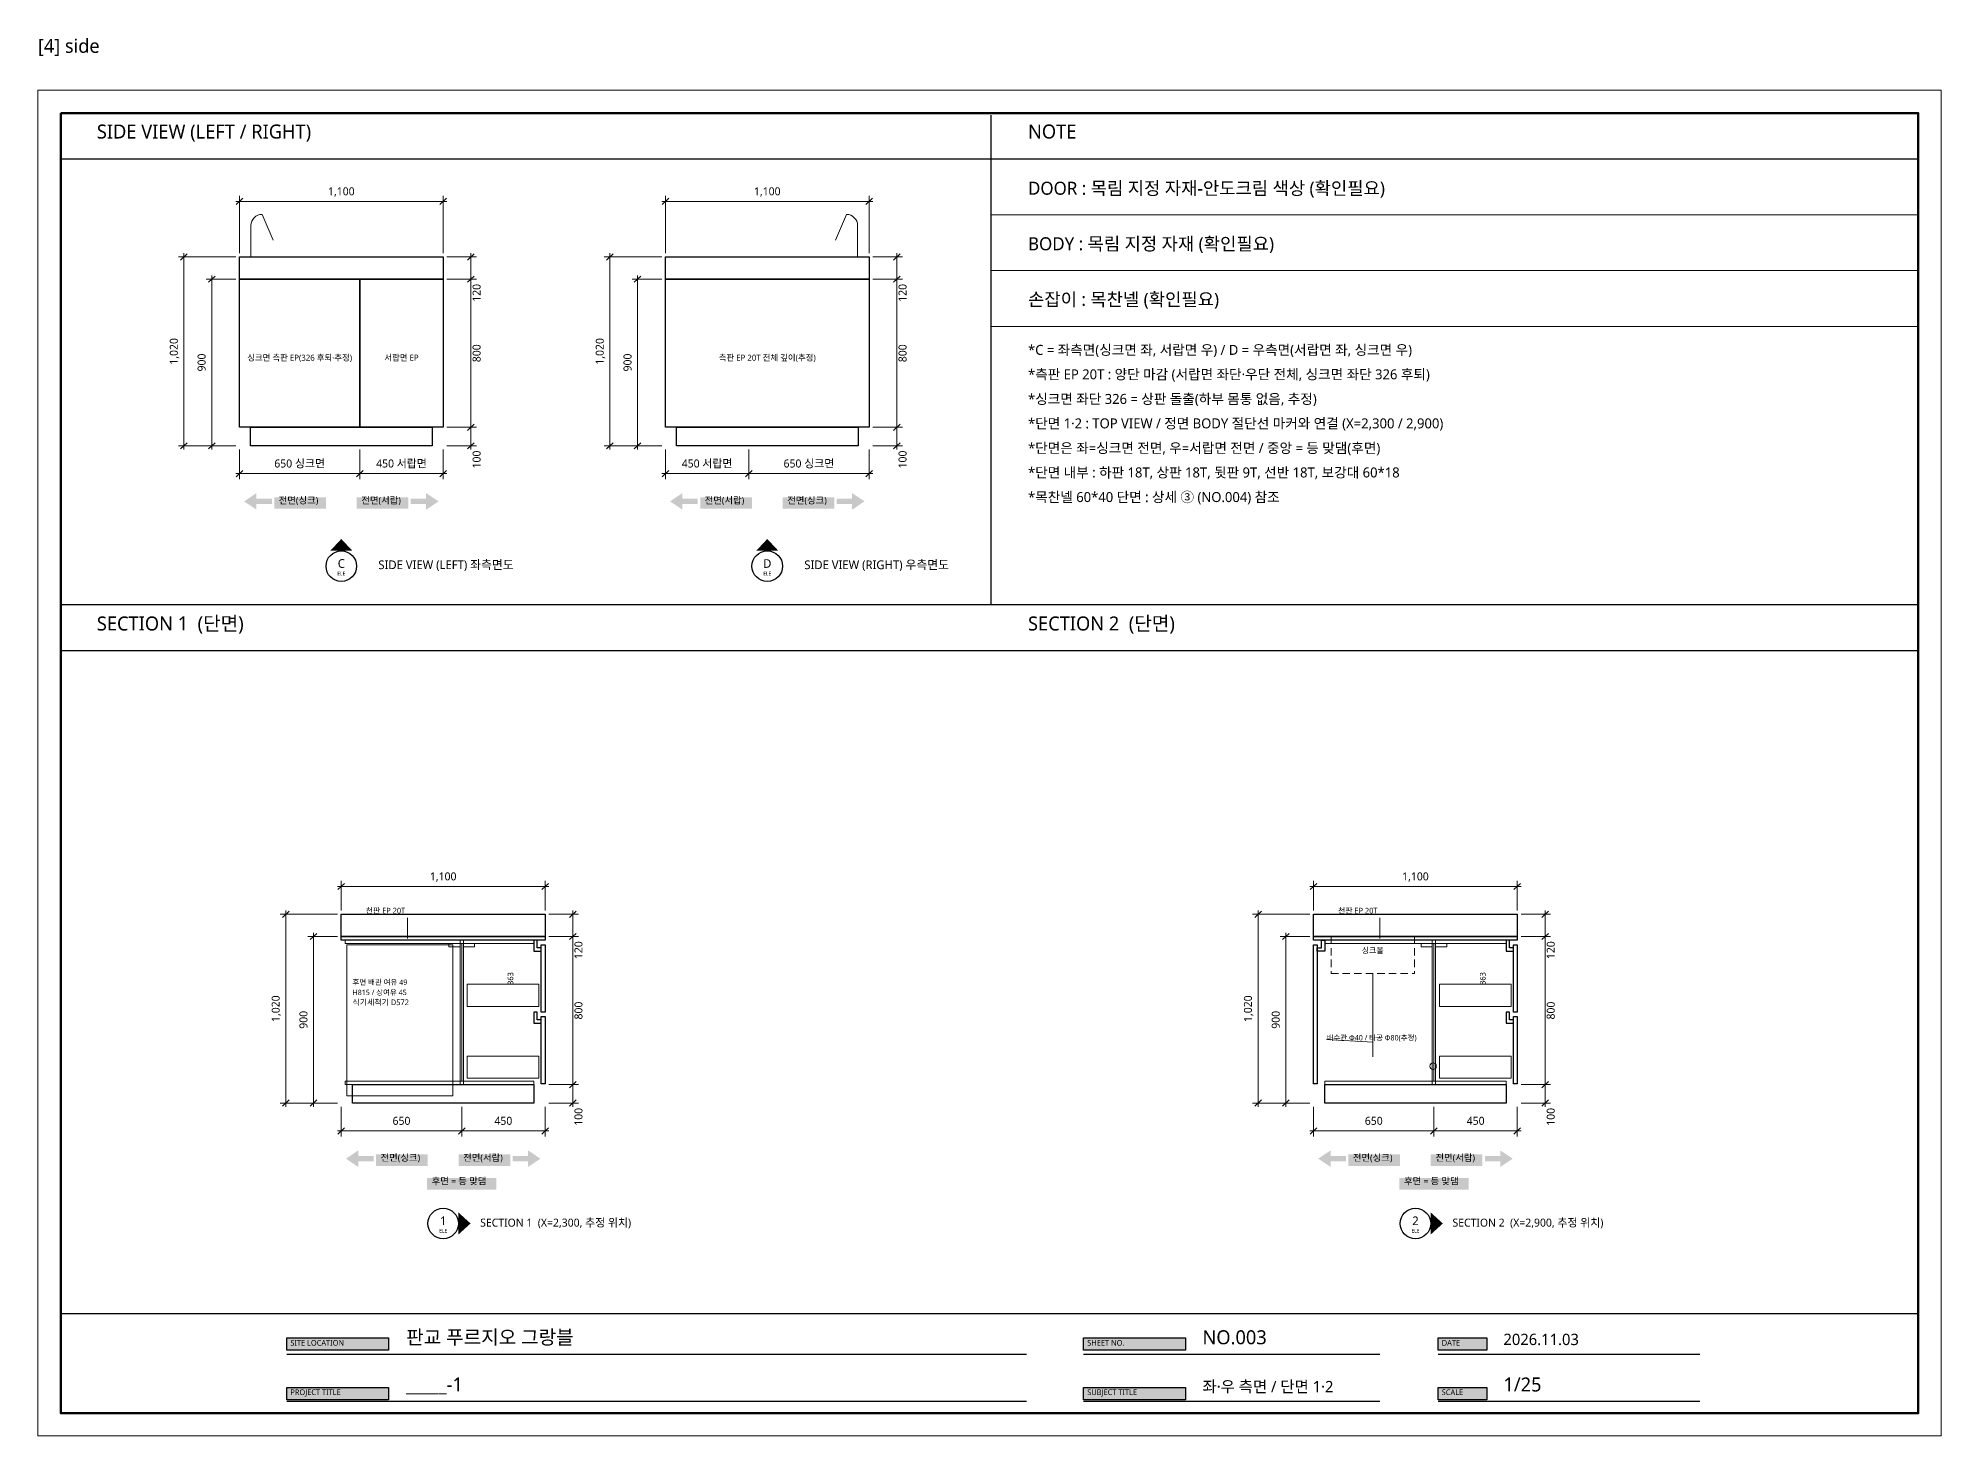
# Model space of a CAD drawing. Header units: millimetres. Extents: x 90 to 65828, y 62 to 7628.
# Drawn here: x 32452 to 42728, y 78 to 7627 of the extents above; entities that cross this region are included whole.
import ezdxf
from ezdxf.enums import TextEntityAlignment as Align

# ---------------------------------------------------------------- set-up
doc = ezdxf.new("R2010")
doc.units = ezdxf.units.MM
for name, color, linetype, lineweight, true_color in [('DIM', 7, 'Continuous', 13, 0x969696), ('FRAME', 7, 'Continuous', 100, 0x000000), ('NOTE_BLUE', 5, 'Continuous', 9, 0x0000ff), ('NOTE_RED', 7, 'Continuous', 25, 0xde0038), ('OUTLINE', 7, 'Continuous', 25, 0x000000), ('TEXT', 7, 'Continuous', 13, 0x000000), ('THIN', 7, 'Continuous', 5, 0x6e6e6e)]:
    doc.layers.add(name, color=color, linetype=linetype, lineweight=lineweight, true_color=true_color)
doc.layers.add('SHEET_FRAME_INFO', color=8, linetype='Continuous')
doc.styles.add('MALGUN', font='malgun.ttf')

msp = doc.modelspace()

# ---------------------------------------------------------------- hatches: boundary and pattern name
at = {"layer": 'FRAME', "true_color": 0x555555}
h = msp.add_hatch(color=251, dxfattribs=at)
h.dxf.hatch_style = 1
h.paths.add_polyline_path([(33795, 608), (34345, 608), (34345, 540), (33795, 540)])
h = msp.add_hatch(color=251, dxfattribs=at)
h.dxf.hatch_style = 1
h.paths.add_polyline_path([(38098, 608), (38648, 608), (38648, 540), (38098, 540)])
h = msp.add_hatch(color=251, dxfattribs=at)
h.dxf.hatch_style = 1
h.paths.add_polyline_path([(40012, 608), (40275, 608), (40275, 540), (40012, 540)])
h = msp.add_hatch(color=251, dxfattribs=at)
h.dxf.hatch_style = 1
h.paths.add_polyline_path([(33795, 340), (34345, 340), (34345, 273), (33795, 273)])
h = msp.add_hatch(color=251, dxfattribs=at)
h.dxf.hatch_style = 1
h.paths.add_polyline_path([(38098, 340), (38648, 340), (38648, 273), (38098, 273)])
h = msp.add_hatch(color=251, dxfattribs=at)
h.dxf.hatch_style = 1
h.paths.add_polyline_path([(40012, 340), (40275, 340), (40275, 273), (40012, 273)])
at = {"layer": 'OUTLINE', "true_color": 0x000000}
h = msp.add_hatch(color=18, dxfattribs=at)
h.dxf.hatch_style = 1
h.paths.add_polyline_path([(33715, 5140), (33632, 5140), (33632, 5170), (33565, 5125), (33632, 5080), (33632, 5110), (33715, 5110)])
at = {"layer": 'OUTLINE', "true_color": 0xe1e1e1}
h = msp.add_hatch(color=254, dxfattribs=at)
h.dxf.hatch_style = 1
h.paths.add_polyline_path([(33728, 5147), (34007, 5147), (34007, 5085), (33728, 5085)])
h = msp.add_hatch(color=254, dxfattribs=at)
h.dxf.hatch_style = 1
h.paths.add_polyline_path([(34173, 5147), (34452, 5147), (34452, 5085), (34173, 5085)])
at = {"layer": 'OUTLINE', "true_color": 0x000000}
h = msp.add_hatch(color=18, dxfattribs=at)
h.dxf.hatch_style = 1
h.paths.add_polyline_path([(34465, 5110), (34548, 5110), (34548, 5080), (34615, 5125), (34548, 5170), (34548, 5140), (34465, 5140)])
h = msp.add_hatch(color=18, dxfattribs=at)
h.dxf.hatch_style = 1
h.paths.add_polyline_path([(36015, 5140), (35932, 5140), (35932, 5170), (35865, 5125), (35932, 5080), (35932, 5110), (36015, 5110)])
at = {"layer": 'OUTLINE', "true_color": 0xe1e1e1}
h = msp.add_hatch(color=254, dxfattribs=at)
h.dxf.hatch_style = 1
h.paths.add_polyline_path([(36028, 5147), (36307, 5147), (36307, 5085), (36028, 5085)])
h = msp.add_hatch(color=254, dxfattribs=at)
h.dxf.hatch_style = 1
h.paths.add_polyline_path([(36473, 5147), (36752, 5147), (36752, 5085), (36473, 5085)])
at = {"layer": 'OUTLINE', "true_color": 0x000000}
h = msp.add_hatch(color=18, dxfattribs=at)
h.dxf.hatch_style = 1
h.paths.add_polyline_path([(36765, 5110), (36848, 5110), (36848, 5080), (36915, 5125), (36848, 5170), (36848, 5140), (36765, 5140)])
h = msp.add_hatch(color=18, dxfattribs=at)
h.dxf.hatch_style = 1
h.paths.add_polyline_path([(34030, 4858), (34150, 4858), (34090, 4922)])
h = msp.add_hatch(color=18, dxfattribs=at)
h.dxf.hatch_style = 1
h.paths.add_polyline_path([(36330, 4858), (36450, 4858), (36390, 4922)])
h = msp.add_hatch(color=18, dxfattribs=at)
h.dxf.hatch_style = 1
h.paths.add_polyline_path([(34265, 1590), (34182, 1590), (34182, 1620), (34115, 1575), (34182, 1530), (34182, 1560), (34265, 1560)])
at = {"layer": 'OUTLINE', "true_color": 0xe1e1e1}
h = msp.add_hatch(color=254, dxfattribs=at)
h.dxf.hatch_style = 1
h.paths.add_polyline_path([(34278, 1598), (34557, 1598), (34557, 1535), (34278, 1535)])
h = msp.add_hatch(color=254, dxfattribs=at)
h.dxf.hatch_style = 1
h.paths.add_polyline_path([(34723, 1598), (35002, 1598), (35002, 1535), (34723, 1535)])
at = {"layer": 'OUTLINE', "true_color": 0x000000}
h = msp.add_hatch(color=18, dxfattribs=at)
h.dxf.hatch_style = 1
h.paths.add_polyline_path([(35015, 1560), (35098, 1560), (35098, 1530), (35165, 1575), (35098, 1620), (35098, 1590), (35015, 1590)])
h = msp.add_hatch(color=18, dxfattribs=at)
h.dxf.hatch_style = 1
h.paths.add_polyline_path([(39515, 1590), (39432, 1590), (39432, 1620), (39365, 1575), (39432, 1530), (39432, 1560), (39515, 1560)])
at = {"layer": 'OUTLINE', "true_color": 0xe1e1e1}
h = msp.add_hatch(color=254, dxfattribs=at)
h.dxf.hatch_style = 1
h.paths.add_polyline_path([(39528, 1598), (39807, 1598), (39807, 1535), (39528, 1535)])
h = msp.add_hatch(color=254, dxfattribs=at)
h.dxf.hatch_style = 1
h.paths.add_polyline_path([(39973, 1598), (40252, 1598), (40252, 1535), (39973, 1535)])
at = {"layer": 'OUTLINE', "true_color": 0x000000}
h = msp.add_hatch(color=18, dxfattribs=at)
h.dxf.hatch_style = 1
h.paths.add_polyline_path([(40265, 1560), (40348, 1560), (40348, 1530), (40415, 1575), (40348, 1620), (40348, 1590), (40265, 1590)])
at = {"layer": 'OUTLINE', "true_color": 0xe1e1e1}
h = msp.add_hatch(color=254, dxfattribs=at)
h.dxf.hatch_style = 1
h.paths.add_polyline_path([(34553, 1470), (34927, 1470), (34927, 1408), (34553, 1408)])
h = msp.add_hatch(color=254, dxfattribs=at)
h.dxf.hatch_style = 1
h.paths.add_polyline_path([(39803, 1470), (40177, 1470), (40177, 1408), (39803, 1408)])
at = {"layer": 'OUTLINE', "true_color": 0x000000}
h = msp.add_hatch(color=18, dxfattribs=at)
h.dxf.hatch_style = 1
h.paths.add_polyline_path([(34722, 1285), (34722, 1165), (34788, 1225)])
h = msp.add_hatch(color=18, dxfattribs=at)
h.dxf.hatch_style = 1
h.paths.add_polyline_path([(39972, 1285), (39972, 1165), (40038, 1225)])

# ---------------------------------------------------------------- linework, layer by layer
at = {"layer": 'DIM', "color": 252, "lineweight": 13, "true_color": 0x969696}
for p, q in [((33520, 6745), (34660, 6745)), ((33540, 6465), (33540, 6775)), ((34640, 6465), (34640, 6775)), ((35820, 6745), (36960, 6745)), ((35840, 6465), (35840, 6775)), ((36940, 6465), (36940, 6775)), ((33520, 6445), (33210, 6445)), ((33240, 6465), (33240, 5405)), ((34660, 6445), (34820, 6445)), ((34790, 6465), (34790, 5405)), ((35820, 6445), (35510, 6445)), ((35540, 6465), (35540, 5405)), ((36960, 6445), (37120, 6445)), ((37090, 6465), (37090, 5405)), ((33520, 6325), (33360, 6325)), ((33390, 6345), (33390, 5405)), ((34660, 6325), (34820, 6325)), ((35820, 6325), (35660, 6325)), ((35690, 6345), (35690, 5405)), ((36960, 6325), (37120, 6325)), ((34660, 5525), (34820, 5525)), ((36960, 5525), (37120, 5525)), ((33520, 5425), (33210, 5425)), ((33520, 5425), (33360, 5425)), ((33540, 5405), (33540, 5245)), ((34190, 5405), (34190, 5245)), ((34640, 5405), (34640, 5245)), ((34660, 5425), (34820, 5425)), ((35820, 5425), (35510, 5425)), ((35820, 5425), (35660, 5425)), ((35840, 5405), (35840, 5245)), ((36290, 5405), (36290, 5245)), ((36940, 5405), (36940, 5245)), ((36960, 5425), (37120, 5425)), ((33520, 5275), (34660, 5275)), ((35820, 5275), (36960, 5275)), ((34070, 3045), (35210, 3045)), ((34090, 2915), (34090, 3075)), ((35190, 2915), (35190, 3075)), ((39320, 3045), (40460, 3045)), ((39340, 2915), (39340, 3075)), ((40440, 2915), (40440, 3075)), ((34070, 2895), (33760, 2895)), ((33790, 2915), (33790, 1855)), ((35210, 2895), (35370, 2895)), ((35340, 2915), (35340, 1855)), ((39320, 2895), (39010, 2895)), ((39040, 2915), (39040, 1855)), ((40460, 2895), (40620, 2895)), ((40590, 2915), (40590, 1855)), ((34070, 2775), (33910, 2775)), ((33940, 2795), (33940, 1855)), ((35210, 2775), (35370, 2775)), ((39320, 2775), (39160, 2775)), ((39190, 2795), (39190, 1855)), ((40460, 2775), (40620, 2775)), ((35210, 1975), (35370, 1975)), ((40460, 1975), (40620, 1975)), ((34070, 1875), (33760, 1875)), ((34070, 1875), (33910, 1875)), ((34090, 1855), (34090, 1695)), ((34740, 1855), (34740, 1695)), ((35190, 1855), (35190, 1695)), ((35210, 1875), (35370, 1875)), ((39320, 1875), (39010, 1875)), ((39320, 1875), (39160, 1875)), ((39340, 1855), (39340, 1695)), ((39990, 1855), (39990, 1695)), ((40440, 1855), (40440, 1695)), ((40460, 1875), (40620, 1875)), ((34070, 1725), (35210, 1725)), ((39320, 1725), (40460, 1725))]:
    msp.add_line(p, q, dxfattribs=at)
at = {"layer": 'DIM', "color": 251, "lineweight": 13, "true_color": 0x5a5a5a}
for p, q in [((33522, 6728), (33558, 6762)), ((34622, 6728), (34658, 6762)), ((35822, 6728), (35858, 6762)), ((36922, 6728), (36958, 6762)), ((33222, 6428), (33258, 6462)), ((34772, 6428), (34808, 6462)), ((35522, 6428), (35558, 6462)), ((37072, 6428), (37108, 6462)), ((33372, 6308), (33408, 6342)), ((34772, 6308), (34808, 6342)), ((35672, 6308), (35708, 6342)), ((37072, 6308), (37108, 6342)), ((34772, 5508), (34808, 5542)), ((37072, 5508), (37108, 5542)), ((33222, 5408), (33258, 5442)), ((33372, 5408), (33408, 5442)), ((34772, 5408), (34808, 5442)), ((35522, 5408), (35558, 5442)), ((35672, 5408), (35708, 5442)), ((37072, 5408), (37108, 5442)), ((33522, 5258), (33558, 5292)), ((34172, 5258), (34208, 5292)), ((34622, 5258), (34658, 5292)), ((35822, 5258), (35858, 5292)), ((36272, 5258), (36308, 5292)), ((36922, 5258), (36958, 5292)), ((34072, 3028), (34108, 3062)), ((35172, 3028), (35208, 3062)), ((39322, 3028), (39358, 3062)), ((40422, 3028), (40458, 3062)), ((33772, 2878), (33808, 2912)), ((35322, 2878), (35358, 2912)), ((39022, 2878), (39058, 2912)), ((40572, 2878), (40608, 2912)), ((33922, 2758), (33958, 2792)), ((35322, 2758), (35358, 2792)), ((39172, 2758), (39208, 2792)), ((40572, 2758), (40608, 2792)), ((35322, 1958), (35358, 1992)), ((40572, 1958), (40608, 1992)), ((33772, 1858), (33808, 1892)), ((33922, 1858), (33958, 1892)), ((35322, 1858), (35358, 1892)), ((39022, 1858), (39058, 1892)), ((39172, 1858), (39208, 1892)), ((40572, 1858), (40608, 1892)), ((34072, 1708), (34108, 1742)), ((34722, 1708), (34758, 1742)), ((35172, 1708), (35208, 1742)), ((39322, 1708), (39358, 1742)), ((39972, 1708), (40008, 1742)), ((40422, 1708), (40458, 1742))]:
    msp.add_line(p, q, dxfattribs=at)
at = {"layer": 'FRAME', "color": 18, "lineweight": 25, "true_color": 0x000000}
for p, q in [((37598, 7210), (37598, 4568)), ((32575, 6975), (42605, 6975)), ((32575, 4568), (42605, 4568)), ((32575, 4320), (42605, 4320)), ((32575, 738), (42605, 738))]:
    msp.add_line(p, q, dxfattribs=at)
at = {"layer": 'FRAME', "color": 18, "lineweight": 13, "true_color": 0x000000}
for p, q in [((37598, 6672), (42605, 6672)), ((37598, 6372), (42605, 6372)), ((37598, 6070), (42605, 6070))]:
    msp.add_line(p, q, dxfattribs=at)
msp.add_lwpolyline([(32452, 7345), (42728, 7345), (42728, 78), (32452, 78)], close=True, dxfattribs=at)
at = {"layer": 'FRAME', "color": 18, "lineweight": 100, "true_color": 0x000000}
msp.add_lwpolyline([(32575, 7222), (42605, 7222), (42605, 200), (32575, 200)], close=True, dxfattribs=at)
at = {"layer": 'NOTE_BLUE', "color": 5, "lineweight": 9, "true_color": 0x0000ff}
for p, q in [((34448, 2875), (34448, 2765)), ((39434, 2775), (39434, 2735)), ((39698, 2875), (39698, 2765)), ((39884, 2775), (39884, 2735)), ((39434, 2712), (39434, 2672)), ((39884, 2712), (39884, 2672)), ((39434, 2650), (39434, 2610)), ((39434, 2588), (39434, 2575)), ((39434, 2575), (39474, 2575)), ((39496, 2575), (39536, 2575)), ((39559, 2575), (39599, 2575)), ((39622, 2575), (39662, 2575)), ((39659, 2575), (39659, 2125)), ((39684, 2575), (39724, 2575)), ((39746, 2575), (39786, 2575)), ((39809, 2575), (39849, 2575)), ((39872, 2575), (39884, 2575)), ((39884, 2650), (39884, 2610)), ((39884, 2588), (39884, 2575)), ((39410, 2219), (39659, 2205))]:
    msp.add_line(p, q, dxfattribs=at)
msp.add_circle((39985, 2075), 17.5, dxfattribs=at)
at = {"layer": 'NOTE_RED', "color": 242, "lineweight": 13, "true_color": 0xde0038}
msp.add_lwpolyline([(34120, 2730), (34692, 2730), (34692, 1915), (34120, 1915)], close=True, dxfattribs=at)
at = {"layer": 'OUTLINE', "color": 18, "lineweight": 25, "true_color": 0x000000}
for p, q in [((34190, 5525), (34190, 6325)), ((33795, 520), (37790, 520)), ((38098, 520), (39698, 520)), ((40012, 520), (41425, 520)), ((33795, 265), (37790, 265)), ((38098, 265), (39698, 265)), ((40012, 265), (41425, 265))]:
    msp.add_line(p, q, dxfattribs=at)
for points in [[(33540, 6445), (34640, 6445), (34640, 6325), (33540, 6325)], [(35840, 6445), (36940, 6445), (36940, 6325), (35840, 6325)], [(33540, 6325), (34190, 6325), (34190, 5525), (33540, 5525)], [(34190, 6325), (34640, 6325), (34640, 5525), (34190, 5525)], [(35840, 6325), (36940, 6325), (36940, 5525), (35840, 5525)], [(33600, 5525), (34580, 5525), (34580, 5425), (33600, 5425)], [(35900, 5525), (36880, 5525), (36880, 5425), (35900, 5425)], [(34090, 2895), (35190, 2895), (35190, 2775), (34090, 2775)], [(39340, 2895), (40440, 2895), (40440, 2775), (39340, 2775)], [(34090, 2775), (35190, 2775), (35190, 2755), (34090, 2755)], [(39340, 2775), (40440, 2775), (40440, 2755), (39340, 2755)], [(35148, 2755), (35130, 2755), (35130, 2695), (35170, 2695), (35170, 2713), (35148, 2713)], [(35170, 2730), (35190, 2730), (35190, 2367), (35170, 2367)], [(39340, 2730), (39360, 2730), (39360, 1979), (39340, 1979)], [(39382, 2755), (39400, 2755), (39400, 2695), (39360, 2695), (39360, 2713), (39382, 2713)], [(40398, 2755), (40380, 2755), (40380, 2695), (40420, 2695), (40420, 2713), (40398, 2713)], [(40420, 2730), (40440, 2730), (40440, 2367), (40420, 2367)], [(35148, 2367), (35130, 2367), (35130, 2307), (35170, 2307), (35170, 2325), (35148, 2325)], [(40398, 2367), (40380, 2367), (40380, 2307), (40420, 2307), (40420, 2325), (40398, 2325)], [(35170, 2342), (35190, 2342), (35190, 1979), (35170, 1979)], [(40420, 2342), (40440, 2342), (40440, 1979), (40420, 1979)], [(34150, 1975), (35130, 1975), (35130, 1875), (34150, 1875)], [(39400, 1975), (40380, 1975), (40380, 1875), (39400, 1875)], [(33795, 608), (34345, 608), (34345, 540), (33795, 540)], [(38098, 608), (38648, 608), (38648, 540), (38098, 540)], [(40012, 608), (40275, 608), (40275, 540), (40012, 540)], [(33795, 340), (34345, 340), (34345, 273), (33795, 273)], [(38098, 340), (38648, 340), (38648, 273), (38098, 273)], [(40012, 340), (40275, 340), (40275, 273), (40012, 273)]]:
    msp.add_lwpolyline(points, close=True, dxfattribs=at)
for centre in [(34090, 4775), (36390, 4775), (34640, 1225), (39890, 1225)]:
    msp.add_circle(centre, 82.5, dxfattribs=at)
at = {"layer": 'THIN', "color": 8, "lineweight": 5, "true_color": 0x6e6e6e}
for points in [[(33602, 6445), (33602, 6615), (33602, 6615), (33603, 6627), (33607, 6638), (33612, 6648), (33620, 6657), (33629, 6665), (33639, 6670), (33650, 6674), (33662, 6675), (33722, 6535)], [(36878, 6445), (36878, 6615), (36878, 6615), (36877, 6627), (36873, 6638), (36868, 6648), (36860, 6657), (36851, 6665), (36841, 6670), (36830, 6674), (36818, 6675), (36758, 6535)]]:
    msp.add_lwpolyline(points, dxfattribs=at)
for points in [[(34110, 2755), (34731, 2755), (34731, 2737), (34110, 2737)], [(34671, 2737), (34731, 2737), (34731, 2719), (34671, 2719)], [(34731, 2737), (34740, 2737), (34740, 1993), (34731, 1993)], [(34740, 2737), (34749, 2737), (34749, 1993), (34740, 1993)], [(34749, 2755), (35130, 2755), (35130, 2737), (34749, 2737)], [(34749, 2737), (34809, 2737), (34809, 2719), (34749, 2719)], [(39400, 2755), (39981, 2755), (39981, 2737), (39400, 2737)], [(39921, 2737), (39981, 2737), (39981, 2719), (39921, 2719)], [(39981, 2737), (39990, 2737), (39990, 1993), (39981, 1993)], [(39990, 2737), (39999, 2737), (39999, 1993), (39990, 1993)], [(39999, 2755), (40380, 2755), (40380, 2737), (39999, 2737)], [(39999, 2737), (40059, 2737), (40059, 2719), (39999, 2719)], [(34770, 2517), (35157, 2517), (35157, 2397), (34770, 2397)], [(40020, 2517), (40407, 2517), (40407, 2397), (40020, 2397)], [(34770, 2129), (35157, 2129), (35157, 2009), (34770, 2009)], [(40020, 2129), (40407, 2129), (40407, 2009), (40020, 2009)], [(34110, 1993), (34731, 1993), (34731, 1975), (34110, 1975)], [(34749, 1993), (35130, 1993), (35130, 1975), (34749, 1975)], [(39400, 1993), (39981, 1993), (39981, 1975), (39400, 1975)], [(39999, 1993), (40380, 1993), (40380, 1975), (39999, 1975)]]:
    msp.add_lwpolyline(points, close=True, dxfattribs=at)

# ---------------------------------------------------------------- texts
at = {"layer": 'NOTE_BLUE', "color": 5, "true_color": 0x0000ff, "style": 'MALGUN'}
for s, height, p in [('싱크면 측판 EP(326 후퇴·추정)', 32.4, (33865, 5875)), ('서랍면 EP', 32.4, (34415, 5875)), ('측판 EP 20T 전체 깊이(추정)', 32.4, (36390, 5875)), ('싱크볼', 30.6, (39659, 2675))]:
    msp.add_text(s, height=height, dxfattribs=at).set_placement(p, align=Align.BOTTOM_CENTER)
for s, height, p in [('*측판 EP 20T : 양단 마감 (서랍면 좌단·우단 전체, 싱크면 좌단 326 후퇴)', 54, (37798, 5768)), ('*단면은 좌=싱크면 전면, 우=서랍면 전면 / 중앙 = 등 맞댐(후면)', 54, (37798, 5370)), ('*목찬넬 60*40 단면 : 상세 ③ (NO.004) 참조', 54, (37798, 5105)), ('배수관 Φ40 / 타공 Φ80(추정)', 28.8, (39410, 2205))]:
    msp.add_text(s, height=height, dxfattribs=at).set_placement(p, align=Align.BOTTOM_LEFT)
for p in [(34435, 2890), (39685, 2890)]:
    msp.add_text('천판 EP 20T', height=30.6, dxfattribs=at).set_placement(p, align=Align.BOTTOM_RIGHT)
at = {"layer": 'NOTE_RED', "color": 242, "true_color": 0xde0038, "style": 'MALGUN'}
for s, height, p in [('손잡이 : 목찬넬 (확인필요)', 70.2, (37798, 6160)), ('*싱크면 좌단 326 = 상판 돌출(하부 몸통 없음, 추정)', 54, (37798, 5635)), ('후면 배관 여유 49', 28.8, (34150, 2505)), ('H815 / 상여유 45', 28.8, (34150, 2450)), ('식기세척기 D572', 30.6, (34150, 2395))]:
    msp.add_text(s, height=height, dxfattribs=at).set_placement(p, align=Align.BOTTOM_LEFT)
at = {"layer": 'SHEET_FRAME_INFO', "style": 'MALGUN'}
msp.add_text('[4] side', height=75, dxfattribs=at).set_placement((32452, 7525), align=Align.BOTTOM_LEFT)
at = {"layer": 'TEXT', "color": 18, "true_color": 0x000000, "style": 'MALGUN'}
for s, height, p in [('SIDE VIEW (LEFT / RIGHT)', 75.6, (32770, 7062)), ('NOTE', 75.6, (37798, 7062)), ('DOOR : 목림 지정 자재-안도크림 색상 (확인필요)', 70.2, (37798, 6760)), ('BODY : 목림 지정 자재 (확인필요)', 70.2, (37798, 6460)), ('*C = 좌측면(싱크면 좌, 서랍면 우) / D = 우측면(서랍면 좌, 싱크면 우)', 54, (37798, 5900)), ('*단면 1·2 : TOP VIEW / 정면 BODY 절단선 마커와 연결 (X=2,300 / 2,900)', 54, (37798, 5503)), ('*단면 내부 : 하판 18T, 상판 18T, 뒷판 9T, 선반 18T, 보강대 60*18', 54, (37798, 5238)), ('전면(싱크)', 36, (33752, 5102)), ('전면(서랍)', 36, (34198, 5102)), ('전면(서랍)', 36, (36052, 5102)), ('전면(싱크)', 36, (36498, 5102)), ('SIDE VIEW (LEFT) 좌측면도', 46.8, (34290, 4745)), ('SIDE VIEW (RIGHT) 우측면도', 46.8, (36590, 4745)), ('SECTION 1  (단면)', 75.6, (32770, 4405)), ('SECTION 2  (단면)', 75.6, (37798, 4405)), ('전면(싱크)', 36, (34302, 1552)), ('전면(서랍)', 36, (34748, 1552)), ('전면(싱크)', 36, (39552, 1552)), ('전면(서랍)', 36, (39998, 1552)), ('후면 = 등 맞댐', 36, (34578, 1425)), ('후면 = 등 맞댐', 36, (39828, 1425)), ('SECTION 1  (X=2,300, 추정 위치)', 43.2, (34840, 1195)), ('SECTION 2  (X=2,900, 추정 위치)', 43.2, (40090, 1195)), ('판교 푸르지오 그랑블', 75.6, (34440, 550)), ('NO.003', 75.6, (38740, 550)), ('2026.11.03', 61.2, (40365, 550)), ('_____-1', 75.6, (34440, 295)), ('좌·우 측면 / 단면 1·2', 61.2, (38740, 295)), ('1/25', 75.6, (40365, 295))]:
    msp.add_text(s, height=height, dxfattribs=at).set_placement(p, align=Align.BOTTOM_LEFT)
for s, height, p in [('1,100', 43.2, (34090, 6765)), ('1,100', 43.2, (36390, 6765)), ('650 싱크면', 43.2, (33865, 5295)), ('450 서랍면', 43.2, (34415, 5295)), ('450 서랍면', 43.2, (36065, 5295)), ('650 싱크면', 43.2, (36615, 5295)), ('ELE', 19.8, (34090, 4720)), ('C', 46.8, (34090, 4752)), ('ELE', 19.8, (36390, 4720)), ('D', 46.8, (36390, 4752)), ('1,100', 43.2, (34640, 3065)), ('1,100', 43.2, (39890, 3065)), ('650', 43.2, (34415, 1745)), ('450', 43.2, (34965, 1745)), ('650', 43.2, (39665, 1745)), ('450', 43.2, (40215, 1745)), ('1', 46.8, (34640, 1202)), ('2', 46.8, (39890, 1202)), ('ELE', 19.8, (34640, 1170)), ('ELE', 19.8, (39890, 1170))]:
    msp.add_text(s, height=height, dxfattribs=at).set_placement(p, align=Align.BOTTOM_CENTER)
for s, height, p in [('120', 43.2, (34855, 6251)), ('120', 43.2, (37155, 6251)), ('1,020', 43.2, (33220, 5935)), ('800', 43.2, (34855, 5925)), ('1,020', 43.2, (35520, 5935)), ('800', 43.2, (37155, 5925)), ('900', 43.2, (33370, 5875)), ('900', 43.2, (35670, 5875)), ('100', 43.2, (34855, 5351)), ('100', 43.2, (37155, 5351)), ('120', 43.2, (35405, 2701)), ('120', 43.2, (40655, 2701)), ('363', 30.6, (35028, 2548)), ('363', 30.6, (40278, 2548)), ('1,020', 43.2, (33770, 2385)), ('900', 43.2, (33920, 2325)), ('800', 43.2, (35405, 2375)), ('1,020', 43.2, (39020, 2385)), ('900', 43.2, (39170, 2325)), ('800', 43.2, (40655, 2375)), ('100', 43.2, (35405, 1801)), ('100', 43.2, (40655, 1801))]:
    msp.add_text(s, height=height, rotation=90, dxfattribs=at).set_placement(p, align=Align.BOTTOM_CENTER)
at = {"layer": 'TEXT', "color": 7, "true_color": 0xffffff, "style": 'MALGUN'}
for s, p in [('SITE LOCATION', (33815, 556)), ('SHEET NO.', (38118, 556)), ('DATE', (40032, 556)), ('PROJECT TITLE', (33815, 289)), ('SUBJECT TITLE', (38118, 289)), ('SCALE', (40032, 289))]:
    msp.add_text(s, height=30.6, dxfattribs=at).set_placement(p, align=Align.BOTTOM_LEFT)

doc.saveas('drawing.dxf')
